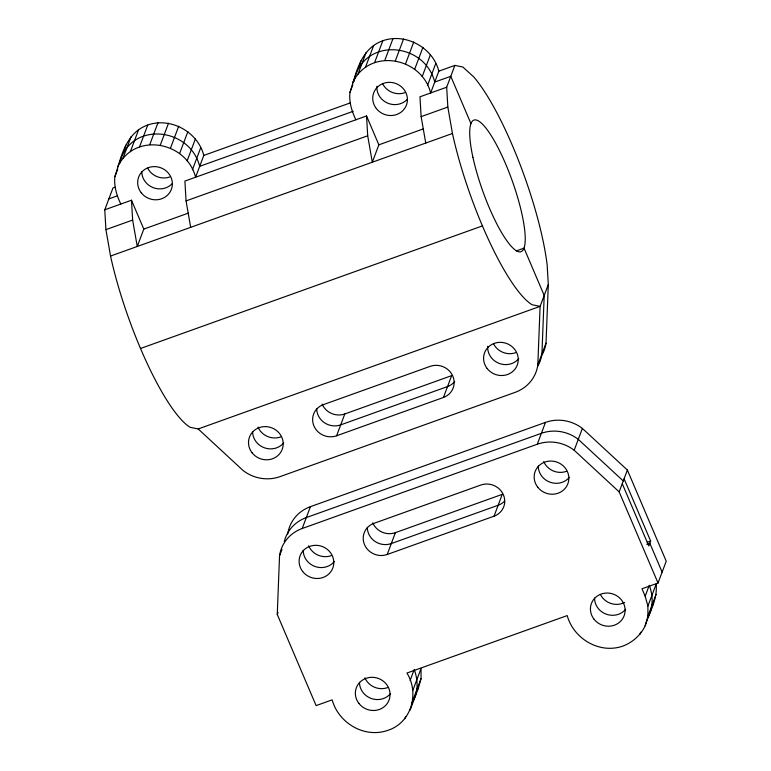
<?xml version="1.0" encoding="UTF-8"?>
<svg xmlns="http://www.w3.org/2000/svg" width="771" height="771" viewBox="0 0 771 771"><rect width="100%" height="100%" fill="white"/><g stroke="black" fill="none" stroke-linecap="round" stroke-linejoin="round"><path stroke-width="1.16" d="M117.626 167.008C134.154 131.619 186.572 141.276 195.593 177.243L203.795 155.414C196.836 128.15 162.17 113.115 138.587 129.759C123.803 140.765 120.305 160.089 114.889 176.655C113.819 186.225 116.729 195.506 120.796 204.055M352.694 82.728C369.213 47.349 421.631 57.006 430.652 92.973L438.853 71.144C431.905 43.88 397.238 28.845 373.656 45.489C358.862 56.495 355.364 75.818 349.957 92.385C348.877 101.955 351.788 111.226 355.855 119.784M282.003 549.337L279.536 555.881L277.261 614.468L316.12 705.61L332.147 699.856C338.585 723.275 364.885 738.734 388.199 730.214C411.521 722.562 419.549 693.11 406.934 673.044L567.205 615.586C573.643 639.005 599.944 654.463 623.257 645.944C632.818 642.214 640.73 635.121 645.163 625.83C649.51 612.232 657.788 599.028 656.111 584.245L647.9 606.073L647.9 616.174L645.163 625.83M410.105 710.101L418.306 688.272L421.043 678.615L421.043 668.515L412.842 690.344M115.11 187.208L112.971 187.97L104.769 209.799L105.926 229.633L110.542 256.059A128.063 28.604 70.3 0 0 190.186 427.307L198.186 428.955L243.183 470.589A37.49 35.341 20.6 0 0 280.095 476.613L515.153 392.343A37.49 35.341 20.6 0 0 537.821 364.962L540.095 306.376L548.306 284.547L547.14 264.713A128.063 28.604 70.3 0 0 473.722 76.888L462.879 67.038L454.88 65.39L438.853 71.144M541.946 355.103A37.49 35.341 20.6 0 0 546.022 343.124L548.306 284.547M119.601 163.597C129.316 120.97 189.685 126.569 199.689 166.324L353.185 111.294M124.314 150.538L125.837 145.17M354.053 81.466C362.187 37.133 424.262 41.075 434.757 82.054L450.784 76.31L470.946 123.62M359.373 66.267L360.895 60.899M114.889 176.655L117.761 169.013M122.917 158.46L131.118 136.621M130.386 151.598L138.587 129.759M139.541 146.885L147.743 125.056M149.747 144.649L157.949 122.82M160.31 145.044L168.512 123.215M170.516 148.042L178.718 126.213M131.484 200.229L143.791 229.103L137.257 246.479L132.641 220.063L131.484 200.229L104.769 209.799M179.662 153.439L187.873 131.6M187.131 160.86L195.342 139.021M192.413 169.803L200.624 147.965M349.957 92.385L352.829 84.743M357.975 74.18L366.177 52.351M365.444 67.318L373.656 45.489M374.6 62.615L382.801 40.786M384.806 60.379L393.008 38.55M395.369 60.774L403.58 38.945M405.575 63.771L413.786 41.942M366.543 115.958L378.85 144.832L372.316 162.209L367.7 135.783L366.543 115.958L184.905 181.069L186.062 200.903L190.678 227.329M414.731 69.159L422.932 47.33M422.2 76.58L430.401 54.751M427.481 85.523L435.682 63.694M198.186 428.955L540.095 306.376L532.096 304.728A128.063 28.604 70.3 0 1 452.452 133.479L447.835 107.053L446.679 87.229L454.88 65.39M336.59 435.788L344.801 413.96L451.642 375.65L443.441 397.479L336.59 435.788A17.463 16.461 20.6 0 1 313.932 425.968A17.463 16.461 20.6 0 1 323.319 404.659L430.17 366.35A17.463 16.461 20.6 0 1 452.828 376.171A17.463 16.461 20.6 0 1 443.441 397.479M279.536 555.881A37.49 35.341 20.6 0 1 302.203 528.501L310.414 506.672L545.473 422.392A37.49 35.341 20.6 0 1 582.384 428.416L627.382 470.059L666.231 561.201L658.029 583.03L642.002 588.774L645.173 596.214L647.9 606.073M277.261 614.468L278.032 612.415M387.196 554.494L395.398 532.655L502.249 494.356L494.038 516.185L387.196 554.494A17.463 16.461 20.6 0 1 364.529 544.673A17.463 16.461 20.6 0 1 373.925 523.355L480.767 485.055A17.463 16.461 20.6 0 1 503.434 494.876A17.463 16.461 20.6 0 1 494.038 516.185M410.105 680.494L414.21 669.575C418.325 680.301 418.422 693.216 411.859 702.979M404.823 718.649L405.642 716.461M537.821 364.962L546.022 343.124M412.842 700.444L421.043 678.615M302.203 528.501L537.271 444.231L545.473 422.392M658.029 583.03L619.171 491.888L574.183 450.254L582.384 428.416M619.171 491.888L627.382 470.059M624.096 478.791L650.637 541.049L648.797 545.964L622.255 483.696M645.173 596.214L649.278 585.305C653.124 595.385 653.451 607.23 648.093 616.81M639.882 634.379L640.701 632.191M647.9 616.174L656.111 594.345M416.552 691.115L418.306 688.272M651.611 606.844L653.374 603.992M203.795 155.414L350.516 102.813M108.875 198.889L117.423 195.824M446.679 87.229L419.964 96.799L421.13 116.633L425.746 143.059M105.926 229.633L132.641 220.063M186.062 200.903L367.7 135.783M421.13 116.633L447.835 107.053M143.791 229.103L188.307 213.143M378.85 144.832L423.375 128.873M110.542 256.059L452.452 133.479M140.544 348.473L482.453 225.903M516.291 250.922L524.029 248.146L544.201 295.457L541.926 354.043A37.49 35.341 20.6 0 1 537.85 366.013M647.245 542.273L650.637 541.049M646.811 544.316L649.818 543.237L662.125 572.111M623.276 480.969L578.279 439.335A37.49 35.341 20.6 0 0 541.377 433.312L306.309 517.582A37.49 35.341 20.6 0 0 284.297 541.56M537.271 444.231A37.49 35.341 20.6 0 1 574.183 450.254M334.315 561.596A17.463 16.461 20.6 0 1 314.973 566.483A17.463 16.461 20.6 0 1 303.205 550.34M367.314 527.354A17.463 16.461 20.6 0 0 391.292 543.574L498.143 505.265A17.463 16.461 20.6 0 0 504.552 501.121M569.374 477.326A17.463 16.461 20.6 0 1 550.031 482.212A17.463 16.461 20.6 0 1 538.264 466.07M390.579 693.592A17.463 16.461 20.6 0 1 371.236 698.468A17.463 16.461 20.6 0 1 359.469 682.335M625.638 609.321A17.463 16.461 20.6 0 1 606.295 614.198A17.463 16.461 20.6 0 1 594.528 598.065M331.289 555.64A17.463 16.461 20.6 0 1 308.631 545.82M287.747 534.052A37.49 35.341 20.6 0 1 310.414 506.672M566.348 471.37A17.463 16.461 20.6 0 1 543.69 461.55M395.398 532.655A17.463 16.461 20.6 0 1 372.73 522.834M624.655 602.479A17.463 16.461 20.6 0 1 600.416 594.537M387.553 687.636A17.463 16.461 20.6 0 1 364.895 677.815M283.709 442.901A17.463 16.461 20.6 0 1 264.376 447.787A17.463 16.461 20.6 0 1 252.609 431.644M518.777 358.631A17.463 16.461 20.6 0 1 498.904 363.305A17.463 16.461 20.6 0 1 487.706 346.285M454.668 381.606A17.463 16.461 20.6 0 1 447.546 386.57L340.695 424.869A17.463 16.461 20.6 0 1 316.717 408.659M515.751 352.665A17.463 16.461 20.6 0 1 493.556 343.847M280.692 436.945A17.463 16.461 20.6 0 1 258.025 427.124M344.801 413.96A17.463 16.461 20.6 0 1 322.133 404.139M404.92 92.665A17.463 16.461 20.6 0 1 382.724 83.846M407.233 99.43A17.463 16.461 20.6 0 1 387.543 103.092A17.463 16.461 20.6 0 1 376.874 86.285M172.164 183.71A17.463 16.461 20.6 0 1 153.015 187.584A17.463 16.461 20.6 0 1 141.777 171.644M169.861 176.945A17.463 16.461 20.6 0 1 147.666 168.126M537.744 487.214A17.463 16.461 20.6 0 0 567.533 484.574A17.463 16.461 20.6 0 0 549.251 461.116A17.463 16.461 20.6 0 0 537.744 487.214M302.685 571.484A17.463 16.461 20.6 0 0 332.474 568.853A17.463 16.461 20.6 0 0 314.183 545.386A17.463 16.461 20.6 0 0 302.685 571.484M358.949 703.48A17.463 16.461 20.6 0 0 388.738 700.839A17.463 16.461 20.6 0 0 370.446 677.372A17.463 16.461 20.6 0 0 358.949 703.48M594.007 619.2A17.463 16.461 20.6 0 0 623.797 616.569A17.463 16.461 20.6 0 0 605.514 593.101A17.463 16.461 20.6 0 0 594.007 619.2M472.922 157.294A69.872 15.603 70.3 0 0 521.003 251.674A69.872 15.603 70.3 0 0 498.548 148.678A69.872 15.603 70.3 0 0 472.922 157.294M252.088 452.789A17.463 16.461 20.6 0 0 281.878 450.148A17.463 16.461 20.6 0 0 263.586 426.681A17.463 16.461 20.6 0 0 252.088 452.789M487.147 368.509A17.463 16.461 20.6 0 0 516.936 365.878A17.463 16.461 20.6 0 0 498.654 342.411A17.463 16.461 20.6 0 0 487.147 368.509M141.257 192.789A17.463 16.461 20.6 0 0 171.046 190.148A17.463 16.461 20.6 0 0 152.754 166.681A17.463 16.461 20.6 0 0 141.257 192.789M376.315 108.509A17.463 16.461 20.6 0 0 406.105 105.878A17.463 16.461 20.6 0 0 387.823 82.41A17.463 16.461 20.6 0 0 376.315 108.509"/></g></svg>
